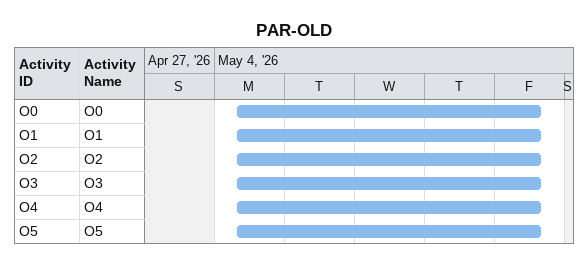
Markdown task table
PAR-OLD

| ID | Task | Start | Finish |
|---|---|---|---|
| O0 | O0 | 2026-05-04 | 2026-05-08 |
| O1 | O1 | 2026-05-04 | 2026-05-08 |
| O2 | O2 | 2026-05-04 | 2026-05-08 |
| O3 | O3 | 2026-05-04 | 2026-05-08 |
| O4 | O4 | 2026-05-04 | 2026-05-08 |
| O5 | O5 | 2026-05-04 | 2026-05-08 |
